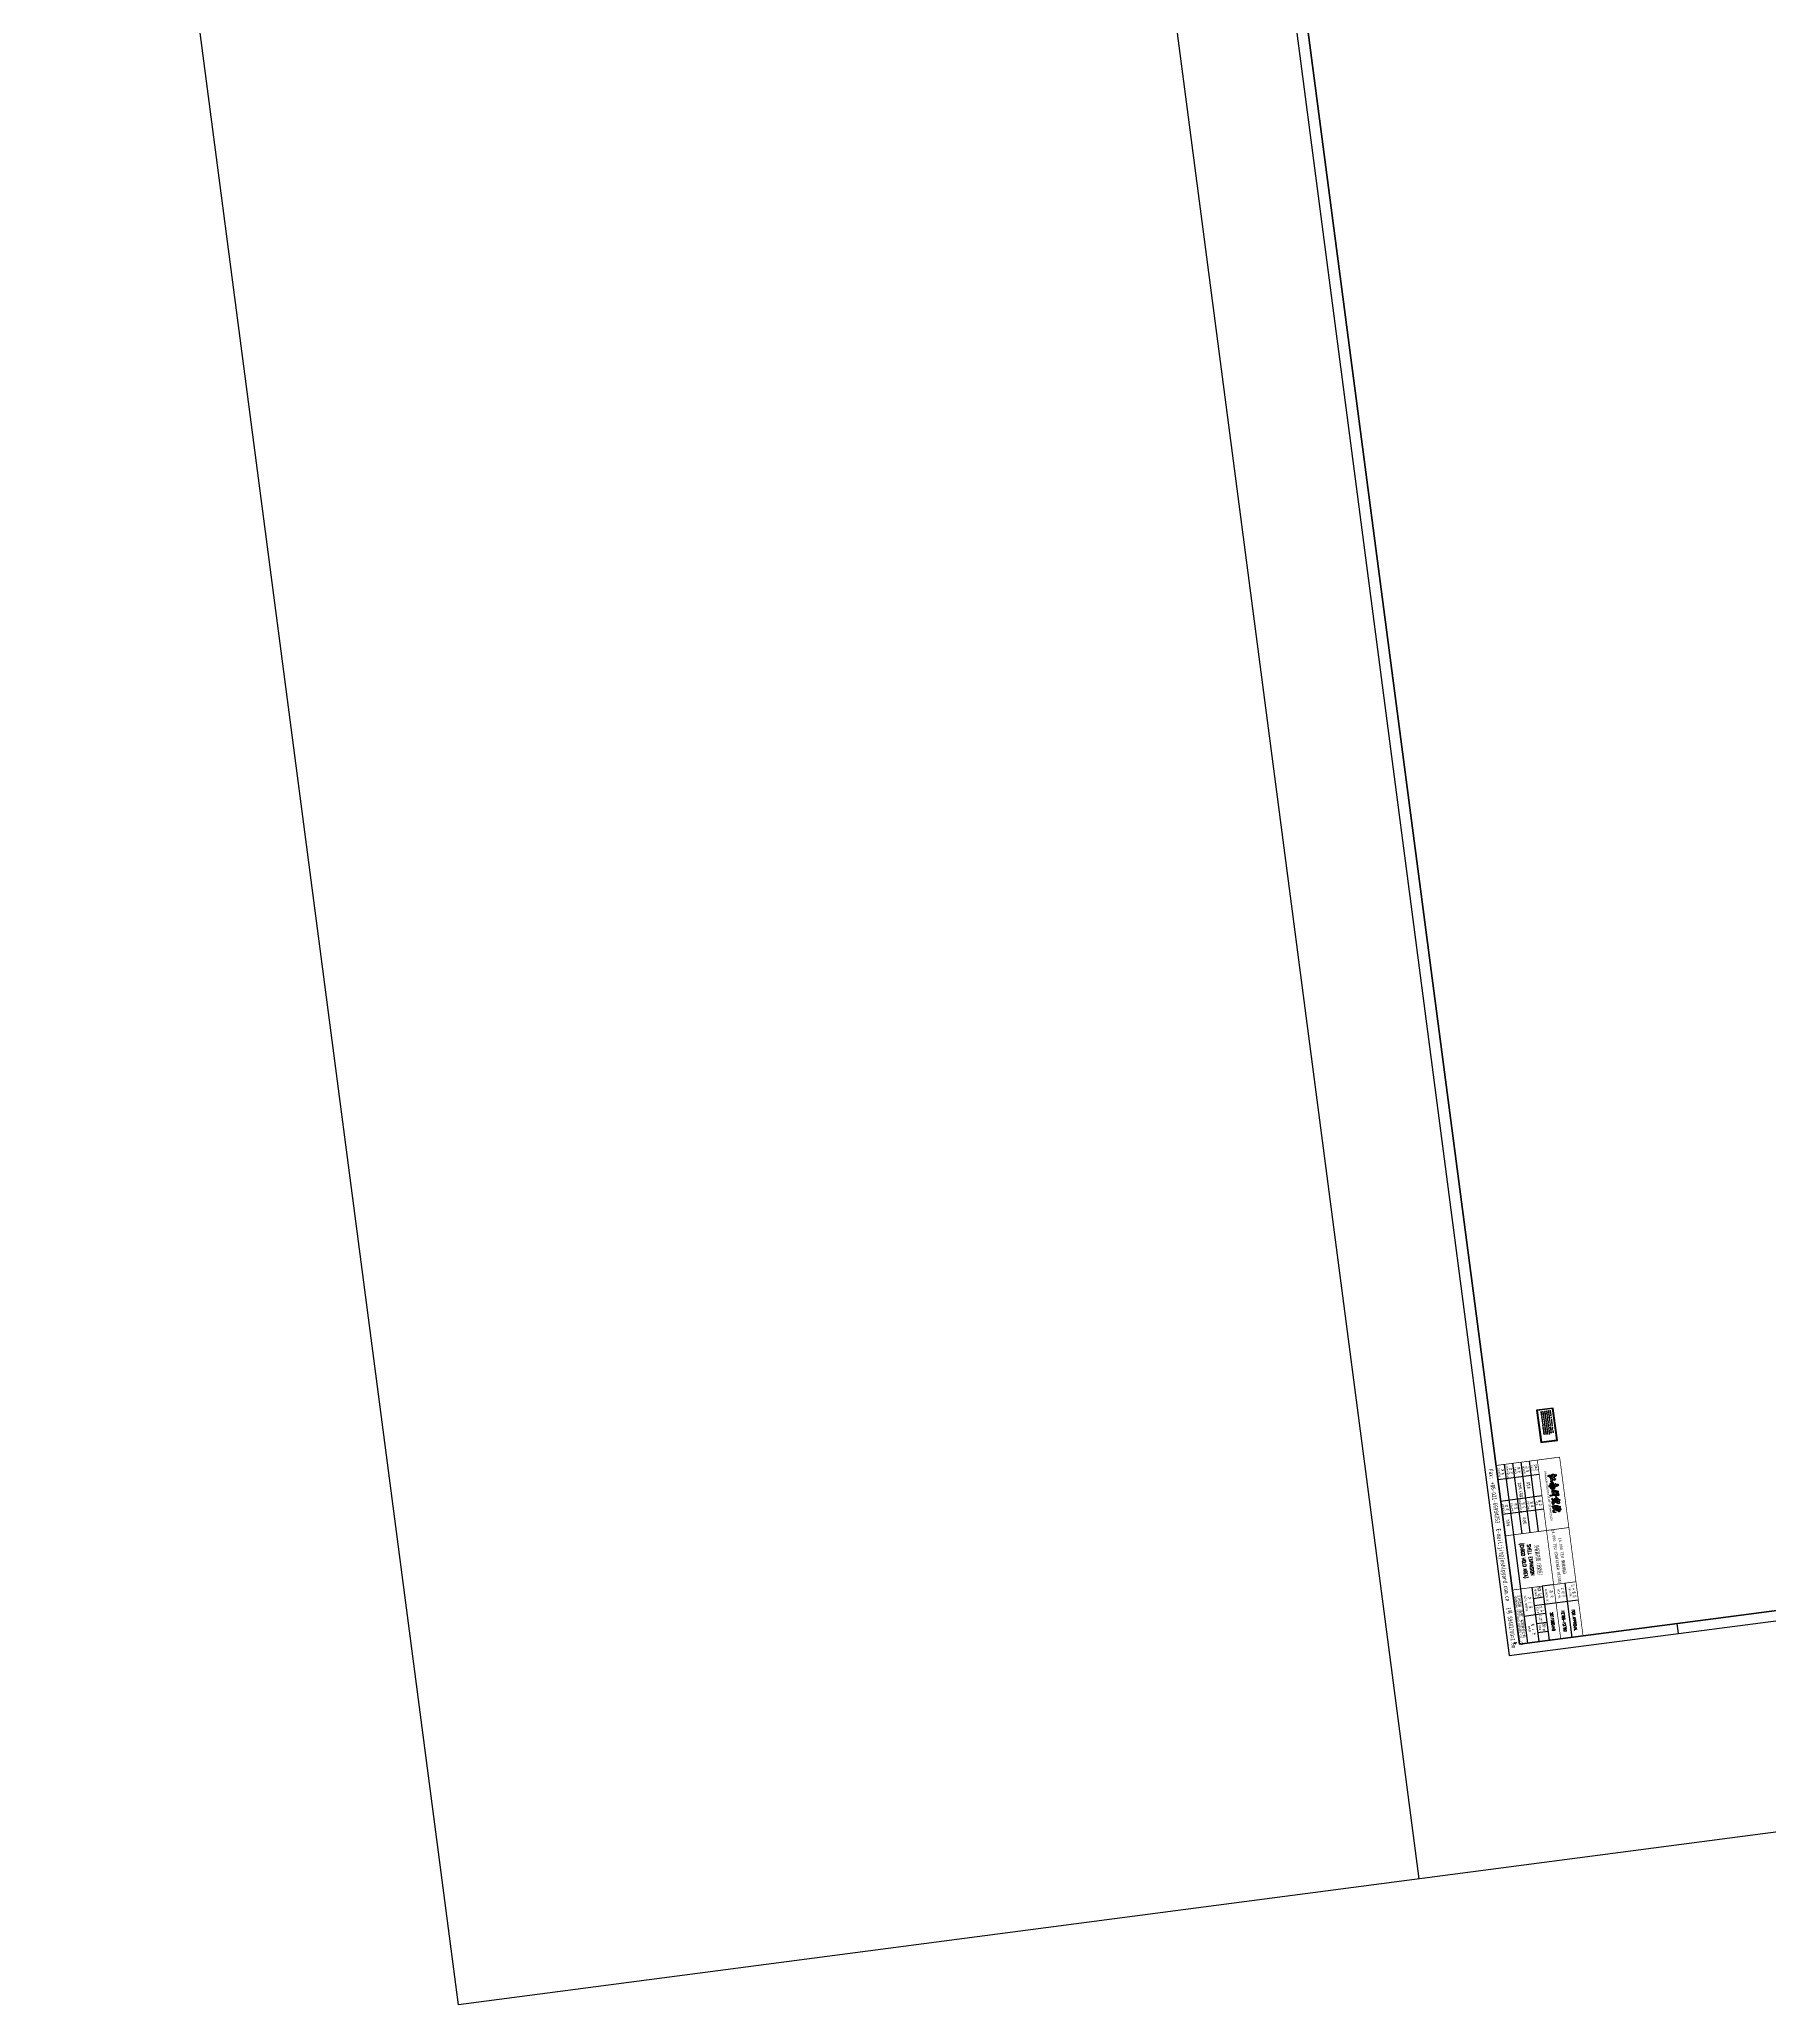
# Model space of a CAD drawing. Header units: millimetres. Extents: x -14906165 to 53546503, y 133836 to 58622790.
# Drawn here: x -13793978 to -2717142, y 21179560 to 33754689 of the extents above; entities that cross this region are included whole.
import ezdxf
from ezdxf.enums import TextEntityAlignment as Align

# ---------------------------------------------------------------- set-up
doc = ezdxf.new("R2010")
doc.units = ezdxf.units.MM
doc.header["$LTSCALE"] = 100
doc.linetypes.add('JNRD_Dash', pattern=[5.25, 4.2, -1.05])
doc.layers.add('Text', color=7, linetype='Continuous')
doc.layers.add('粗线层', color=7, linetype='Continuous', lineweight=35)
doc.layers.add('细线层', color=7, linetype='Continuous', lineweight=25)
doc.styles.add('ASHLEY', font='', dxfattribs={"width": 0.75})
doc.styles.add('COMPLEX', font='complex')
doc.styles.add('JNRD_CH', font='')
doc.styles.add('JNRD_E1', font='romans.shx', dxfattribs={"width": 0.8})
doc.styles.add('JNRD_E2', font='romand.shx', dxfattribs={"width": 0.8})
doc.styles.get("Standard").update_dxf_attribs({"font": ''})
doc.styles.add('样式 2', font='')
doc.styles.add('样式88', font='calibri.ttf')
doc.styles.add('样式89', font='', dxfattribs={"width": 0.8})
doc.styles.get('ASHLEY').set_extended_font_data('SimSun')
doc.styles.get('JNRD_CH').set_extended_font_data('FangSong_GB2312')
doc.styles.get('Standard').set_extended_font_data('SimSun')
doc.styles.get('样式 2').set_extended_font_data('SimSun')
doc.styles.get('样式89').set_extended_font_data('SimSun')

# ---------------------------------------------------------------- blocks, each defined once
blk = doc.blocks.new('Z$W@#67C734B2')
at = {"layer": '细线层'}
for points in [[(16.2, 12.7), (16.2, 12.7), (16.3, 12.7), (16.3, 12.6), (16.4, 12.6), (16.4, 12.4), (16.5, 12.2), (16.6, 12), (16.8, 11.9), (16.9, 11.7), (17.1, 11.6), (17.2, 11.5), (17.2, 11.4), (17.3, 11.3), (17.4, 11.2), (17.4, 10.9), (17.4, 10.7), (17.4, 10.5), (17.4, 10.3), (17.2, 10), (17, 9.5), (16.8, 9.2), (16.7, 9), (16.7, 8.9), (16.8, 8.8), (16.8, 8.7), (16.9, 8.6), (16.9, 8.7), (17, 8.7), (17.2, 8.9), (17.3, 9.2), (17.6, 9.6), (17.8, 10.1), (18, 10.6), (18.1, 10.9), (18.2, 11.1), (18.3, 11.2), (18.3, 11.2), (18.4, 11.2), (18.4, 11.2), (18.5, 11.1), (18.5, 11), (18.6, 10.9), (18.5, 10.7), (18.4, 10.4), (18.4, 10.2), (18.4, 10.1), (18.4, 10.1), (19.1, 10.1), (19.3, 10.2), (19.5, 10.3), (19.8, 10.8), (20, 11.2), (20.2, 11.4), (20.2, 11.5), (19.9, 11.7), (19.5, 11.8), (19.1, 12), (18.8, 12.1), (18.7, 12.2), (18.7, 12.3), (18.7, 12.5), (18.8, 12.6), (18.9, 12.7), (19.6, 12.7), (20.1, 12.8), (20.3, 12.9), (20.4, 12.9), (20.4, 13), (20.7, 13.2), (20.9, 13.4), (21, 13.5), (21.2, 13.5), (21.4, 13.4), (21.7, 13.3), (21.9, 13.1), (22.2, 12.8), (22.3, 12.7), (22.3, 12.6), (22.3, 12.5), (22.2, 12.3), (22.1, 12.2), (22, 12.2), (21.8, 11.9), (21.3, 11.3), (20.9, 10.7), (20.9, 10.6), (20.9, 10.4), (21.4, 10.5), (22, 10.5), (22.2, 10.8), (22.3, 10.8), (22.5, 10.8), (22.6, 10.8), (22.9, 10.6), (23.2, 10.4), (23.4, 10.2), (23.6, 10), (23.6, 9.9), (23.6, 9.6), (23.6, 9.4), (23.4, 9.3), (23.3, 9.2), (23.2, 9.2), (23, 9.2), (22.7, 9.3), (22.2, 9.6), (21.9, 9.7), (20.5, 9.6), (19.9, 9.5), (19.4, 9.2), (19.1, 9), (19, 9), (18.7, 9.1), (18.5, 9.2), (18.2, 9.6), (18.2, 9.6), (18.1, 9.2), (18.1, 8.9), (18, 8.4), (17.8, 8), (17.7, 7.6), (17.6, 7.5), (17.4, 7.4), (17.3, 7.4), (17, 7.4), (16.9, 7.5), (16.7, 7.7), (16.6, 7.9), (16.4, 8.2), (16.4, 8.5), (16.4, 8.8), (16.4, 9.1), (16.5, 9.3), (16.6, 10.3), (16.6, 10.6), (16.3, 10.9), (16.1, 11.1), (15.9, 11.3), (15.9, 11.4), (15.9, 11.7), (15.9, 12), (16, 12.3), (16, 12.6), (16.1, 12.7), (16.1, 12.7), (16.2, 12.7)], [(17.2, 13.8), (16.7, 14.4), (16.6, 14.5), (16.6, 14.6), (16.6, 14.7), (16.7, 14.7), (17, 14.7), (17.7, 14.6), (18.1, 14.5), (18.3, 14.3), (18.5, 14.2), (18.6, 14), (18.7, 13.8), (18.7, 13.6), (18.7, 13.5), (18.7, 13.4), (18.6, 13.2), (18.5, 13.1), (18.3, 13), (18.2, 13), (18.1, 13), (17.6, 13), (17.2, 13.1), (17.1, 13.1), (17.1, 13.1), (16.7, 12.9), (16.6, 12.8), (16.5, 12.8), (16.5, 12.8), (16.4, 12.9), (16.4, 12.9), (16.4, 13), (16.6, 13.2), (16.9, 13.6), (17.2, 13.8), (17.2, 13.8)], [(28, 15), (27.7, 15.3), (27.7, 15.5), (27.6, 15.6), (27.5, 15.6), (27.4, 15.7), (27.3, 15.7), (27.2, 15.6), (27.1, 15.5), (26.9, 15.3), (26.8, 15.1), (26.8, 14.9), (26.7, 14.8), (26.7, 14.5), (26.7, 14.3), (26.7, 13.7), (26.7, 13.6), (26.4, 13.4), (26.2, 13.3), (26, 13.2), (25.9, 13.2), (25.8, 13.1), (25.8, 12.9), (25.9, 12.8), (26.1, 12.6), (26.2, 12.6), (26.6, 12.6), (26.6, 12.6), (26.6, 12.3), (26.6, 12.1), (26.5, 12), (26.4, 11.8), (26.1, 11.6), (25.9, 11.5), (25.6, 11.5), (25.2, 11.4), (24.9, 11.4), (24.7, 11.3), (24.5, 11.2), (24.4, 11), (24.4, 10.9), (24.4, 10.6), (24.4, 10.2), (24.5, 9.9), (24.7, 9.3), (24.9, 8.9), (25.1, 8.5), (25.2, 8.3), (25.3, 8.2), (25.4, 8.2), (25.6, 8.2), (25.8, 8.2), (25.9, 8.3), (26.1, 8.4), (26.1, 8.5), (26.1, 8.5), (26, 8.7), (26, 8.8), (25.9, 9), (25.7, 9.3), (25.6, 9.4), (25.6, 9.6), (25.7, 9.7), (25.7, 9.8), (25.7, 10), (25.7, 10.1), (25.8, 10.2), (25.8, 10.2), (25.9, 10.1), (25.9, 10), (26, 9.9), (26, 9.9), (26.1, 9.9), (26.1, 9.9), (26.2, 10), (26.2, 10), (26.4, 10), (26.5, 10.1), (26.8, 10.2), (26.8, 10.2), (26.9, 10.2), (26.9, 10.1), (27, 9.9), (27, 9.9), (26.9, 9.8), (26.8, 9.7), (26.5, 9.6), (26.3, 9.5), (26.3, 9.5), (26.3, 9.6), (26.2, 9.6), (26, 9.6), (25.9, 9.5), (25.9, 9.2), (25.9, 9.1), (26.1, 9), (26.2, 9), (26.5, 9), (26.7, 9.1), (26.8, 9.2), (27, 9.2), (27, 8.6)], [(25.3, 9.8), (25.2, 10), (25.1, 10.2), (25, 10.7), (24.9, 10.8), (24.9, 11), (25.1, 11.2), (25.3, 11.3), (25.6, 11.3), (25.8, 11.3), (25.9, 11.3), (26, 11.3), (26.1, 11.3), (26.1, 11.3), (26.2, 11.3), (26.2, 11.2), (26.2, 11.2), (26.2, 11.2), (26.3, 11.1), (26.3, 11.1), (26.3, 11.1), (26.4, 11.1), (26.5, 11), (26.4, 10.9), (26.4, 10.8), (26.4, 10.8), (26.4, 10.7), (26.4, 10.7), (26.4, 10.7), (26.5, 10.7), (26.5, 10.6), (26.4, 10.5), (26.2, 10.4), (26.1, 10.4), (26, 10.3), (26, 10.3), (25.8, 10.3), (25.8, 10.3), (25.8, 10.4), (25.9, 10.5), (25.9, 10.6), (25.9, 10.7), (25.8, 10.7), (25.8, 10.6), (25.7, 10.3), (25.6, 10.2), (25.6, 10.1), (25.5, 10), (25.4, 9.9), (25.3, 9.9), (25.3, 9.8)], [(26.7, 11.3), (27.2, 11.5), (27.4, 11.5), (27.5, 11.5), (27.6, 11.6), (27.7, 11.5), (27.6, 11.5), (27.5, 11.4), (27.2, 11.2), (27, 11), (26.9, 10.9), (26.8, 10.9), (26.8, 10.9), (26.7, 11), (26.7, 11.1), (26.7, 11.2), (26.7, 11.2), (26.7, 11.3)], [(27, 8.6), (27, 8), (27, 7.4), (27, 7.2), (27, 7.1), (27.2, 7), (27.3, 7), (27.4, 7), (27.5, 7), (27.6, 7), (27.6, 7.3), (27.6, 7.5), (27.6, 9.3), (27.6, 9.3), (27.6, 9.4), (27.7, 9.5), (27.7, 9.5), (27.8, 9.4), (27.8, 9.3), (27.9, 9.1), (28.1, 8.7), (28.2, 8.5), (28.3, 8.4), (28.5, 8.2), (28.7, 8.1), (29, 8), (29.3, 8.1), (29.5, 8.2), (29.8, 8.5), (29.9, 8.9), (30, 9.1), (30.1, 9.4), (30.2, 9.8), (30.3, 10.4), (30.4, 10.9), (30.4, 11.1), (30.3, 11.5), (30.2, 11.8), (30, 12), (29.8, 12.2), (29.5, 12.3), (29.2, 12.3), (28.8, 12.3), (28.4, 12.3), (27.9, 12.2), (27.6, 12.1), (27.5, 12.1), (27.4, 12), (27.4, 12.1), (27.4, 12.1), (27.5, 12.2), (27.5, 12.5), (27.5, 12.6), (27.5, 12.7), (27.6, 12.7), (28.1, 13), (28.3, 13), (28.3, 13.1), (28.4, 13.2), (28.4, 13.4), (28.4, 13.5), (28.3, 13.6), (28.1, 13.6), (28, 13.7), (28, 13.8), (28, 14.4), (28, 14.8), (28, 14.8), (28, 15)], [(27.5, 15.3), (27.8, 14.9), (27.9, 14.8), (27.9, 14.8), (27.9, 14.7), (27.8, 14.5), (27.7, 14.2), (27.6, 14), (27.5, 13.9), (27.5, 13.9), (27.5, 13.9), (27.4, 14.1), (27.4, 14.3), (27.3, 14.6), (27.3, 14.8), (27.3, 15), (27.4, 15.1), (27.4, 15.2), (27.4, 15.3), (27.5, 15.3)], [(28, 10.5), (28.2, 10.3), (28.2, 10.2), (27.9, 10.2), (27.8, 10.1), (27.8, 10.1), (27.7, 10.2), (27.7, 10.1), (27.7, 10.1), (27.6, 10.1), (27.6, 10.1), (27.6, 10.2), (27.8, 10.4), (28, 10.4), (28, 10.5), (28, 10.5)], [(28.1, 11.1), (28.2, 11.1), (28.3, 11.1), (28.4, 11.1), (28.5, 11.2), (28.6, 11.2), (28.8, 11.1), (28.8, 11), (28.8, 10.9), (28.6, 10.7), (28.5, 10.7), (28.4, 10.6), (28.2, 10.5), (28.3, 10.3), (28.3, 10.3), (28.6, 10.4), (28.7, 10.4), (28.8, 10.3), (28.8, 10.2), (28.8, 10), (28.8, 9.9), (28.7, 9.8), (28.6, 9.8), (28.3, 9.7), (28.2, 9.7), (28.1, 9.6), (28.1, 9.5), (28.3, 9.3), (28.4, 9.2), (28.5, 9.1), (28.7, 9.1), (28.8, 9.1), (28.9, 9.1), (29, 9.3), (29.1, 9.5), (29.2, 9.9), (29.2, 10.3), (29.3, 10.9), (29.4, 11.3), (29.4, 11.5), (29.2, 11.6), (28.8, 11.7), (28.6, 11.7), (28.5, 11.7), (28.4, 11.6), (28.3, 11.5), (28.2, 11.3), (28.2, 11.2), (28.1, 11.1)], [(33.4, 13.7), (33.3, 13.9), (33.2, 14), (33.2, 14.1), (33.3, 14.2), (33.4, 14.4), (33.6, 14.6), (33.8, 14.6), (34, 14.6), (34.2, 14.5), (34.4, 14.4), (34.5, 14.3), (34.6, 14), (34.7, 13.8), (34.7, 13.6), (34.7, 13.5), (34.6, 13.3), (34.5, 13.2), (34.4, 13.2), (34.3, 13.3), (34, 13.5), (33.8, 13.6), (33.8, 13.6), (33.7, 13.6), (33.6, 13.6), (33.5, 13.4), (33.3, 13), (33.2, 12.9), (33.3, 12.7), (33.3, 12.4), (33.3, 12.2), (33.2, 12.1), (33.2, 12), (33.2, 12), (33.3, 12), (33.6, 12.2), (33.8, 12.2), (34.2, 12.3), (34.4, 12.2), (34.7, 12.2), (34.8, 12), (34.9, 11.9), (35, 11.9), (35.1, 12.1), (35.2, 12.3), (35.3, 12.5), (35.3, 12.6), (35.7, 12.9), (35.8, 13), (35.9, 13.3), (36.1, 13.5), (36.1, 13.6), (36.1, 13.6), (36.1, 13.6), (35.9, 13.6), (35.8, 13.6), (35.6, 13.7), (35.4, 13.7), (35.2, 13.8), (35.1, 13.9), (35.1, 14), (35.1, 14), (35.2, 14.1), (35.3, 14.3), (35.5, 14.4), (35.8, 14.4), (36.2, 14.5), (36.5, 14.6), (36.9, 14.6), (37.3, 14.6), (37.5, 14.6), (37.7, 14.6), (37.8, 14.5), (37.9, 14.3), (37.9, 14.2), (38, 14.1), (38, 14), (37.9, 13.9), (37.8, 13.8), (37.7, 13.7), (37.6, 13.6), (37.5, 13.6), (37.5, 13.6), (37.3, 13.6), (37.2, 13.6), (37, 13.6), (36.8, 13.6), (36.6, 13.6), (36.4, 13.5), (36.2, 13.3), (36, 13.2), (36, 13.1), (36, 13), (36, 13), (36.2, 13), (36.4, 12.9), (36.6, 12.8), (36.6, 12.8), (36.7, 12.9), (36.8, 13.1), (36.8, 13.3), (36.8, 13.5), (36.9, 13.5), (37.1, 13.3), (37.3, 13.1), (37.3, 13), (37.3, 12.7), (37.3, 12.6), (37.4, 12.4), (37.5, 12.4), (37.8, 12.4), (37.9, 12.4), (38, 12.5), (38, 12.6), (38.1, 12.6), (38.2, 12.5), (38.3, 12.4), (38.5, 12.3), (38.5, 12.2), (38.5, 12.1), (38.5, 12.1), (38.3, 11.9), (38.2, 11.7), (38.2, 11.7), (38, 11.7), (37.8, 11.6), (37.5, 11.6), (37.4, 11.5), (37.4, 9.2), (37.3, 8.4), (37.3, 7.9), (37.2, 7.6), (37.2, 7.3), (37.2, 7.3), (37.1, 7.9), (37.1, 7.2), (37, 7.1), (37, 7.1), (36.9, 7.7), (36.9, 7.7), (36.9, 7.1), (36.9, 6.9), (36.8, 6.9), (36.8, 6.9), (36.7, 7.1), (36.7, 7.4), (36.7, 7.8), (36.6, 8.2), (36.6, 8.8), (36.6, 11.1), (36.6, 11.3), (36.6, 11.3), (36.1, 11.1), (35.9, 11), (35.9, 10.8), (35.9, 10.2), (36.1, 10.2), (36.1, 10.1), (36, 9.8), (36, 9.7), (36, 9.5), (36, 9.5), (35.9, 9.4), (35.8, 9.4), (35.7, 9.4), (35.5, 9.4), (35.5, 9.3), (35.3, 9.3), (35.2, 9.4), (35.1, 9.6), (35.2, 9.7), (35.2, 9.8), (35.2, 10.5), (35.1, 10.7), (35.1, 10.7), (35, 10.6), (34.9, 10.6), (34.8, 10.6), (34.6, 10.8), (34.5, 10.8), (34.2, 10.7), (34.2, 10.7), (34.2, 10.6), (34.3, 10.3), (34.4, 10.2), (34.4, 10.1), (33.9, 9.7), (33.8, 9.6), (33.8, 9.6), (33.7, 9.6), (33.6, 9.6), (33.5, 9.5), (33.5, 9.4), (33.6, 9.2), (33.6, 9.1), (33.5, 8.9), (33.3, 8.8), (33.2, 8.8), (33, 9), (32.8, 9.2), (32.8, 9.3), (32.7, 9.6), (32.7, 9.9), (32.6, 10.4), (32.6, 10.6), (32.6, 10.6), (32.6, 10.6), (32.5, 10.4), (32.4, 10.1), (32.3, 9.9), (32.2, 9.9), (32.2, 9.7), (32.1, 9.6), (31.9, 9.4), (31.7, 9.4), (31.5, 9.5), (31.5, 9.5), (31.4, 9.4), (31.3, 9.4), (31.1, 9.6), (31.3, 9.8), (31.5, 10.1), (31.6, 10.4), (31.8, 11), (32.1, 11.6), (32.3, 12.1), (32.6, 12.6), (32.8, 12.9), (32.9, 13.1), (33.2, 13.3), (33.3, 13.4), (33.4, 13.6), (33.4, 13.7)], [(33.2, 11), (33.4, 11.2), (33.5, 11.3), (33.6, 11.3), (33.7, 11.3), (33.8, 11.4), (33.8, 11.3), (33.6, 11.1), (33.5, 10.9), (33.3, 10.7), (33.3, 10.7), (33.2, 10.7), (33.1, 10.7), (33.1, 10.9), (33.2, 11)], [(36, 12.5), (36.1, 12.7), (36.3, 12.7), (36.4, 12.7), (36.7, 12.6), (36.7, 12.5), (36.7, 12.3), (36.6, 12.1), (36.5, 12.1), (36.4, 12), (36.2, 12), (35.9, 12), (35.9, 12), (35.9, 12.3), (36, 12.5)], [(42.4, 13.3), (42.4, 13.4), (42.2, 13.4), (41.8, 13.3), (41.6, 13.3), (41.4, 13.3), (41.2, 13.3), (41.1, 13.2), (41, 13.1), (40.8, 12.9), (40.7, 12.8), (40.6, 12.6), (40.6, 12.2), (40.6, 12), (40.7, 11.8), (40.7, 11.6), (40.8, 11.5), (40.7, 11.5), (40.7, 11.4), (40.6, 11.3), (40.4, 11.1), (40.3, 11), (40.2, 11), (40.1, 11.1), (39.9, 11.3), (39.8, 11.6), (39.7, 11.8), (39.6, 11.9), (39.6, 12), (39.7, 12.3), (39.8, 12.7), (39.9, 13), (40.1, 13.2), (40.3, 13.3), (40.6, 13.3), (40.8, 13.4), (41.1, 13.5), (41.3, 13.7), (41.4, 13.7), (41.6, 13.8), (41.7, 13.8)], [(41.6, 10.2), (41.4, 9.8), (41.2, 9.4), (40.8, 8.8), (40.7, 8.6), (40.6, 8.5), (40.5, 8.4), (40.5, 8.5), (40.4, 8.6), (40.3, 8.7), (40.2, 8.8), (40.1, 8.8), (40.1, 8.7), (40.1, 8.6), (40.1, 8.4), (40.3, 8.1), (40.4, 8), (40.4, 7.9), (40.5, 7.8), (40.6, 7.8), (40.7, 7.8), (40.9, 8), (41.2, 8.3), (41.4, 8.6), (41.6, 9), (41.9, 9.5), (42.1, 10), (42.3, 10.2), (42.3, 10.4), (42.4, 10.5), (42.6, 10.5), (42.7, 10.5), (42.7, 10.4), (42.6, 10.3), (42.6, 10.1), (42.6, 9.9), (42.5, 9.6), (42.5, 9.4), (42.5, 9.3), (42.5, 9.1), (42.5, 8.9), (42.6, 8.8), (42.7, 8.5), (42.9, 8.3), (43.1, 8.1), (43.2, 8), (43.4, 7.9), (43.7, 7.9), (44, 7.8), (44.3, 7.8), (44.7, 7.8), (45, 7.9), (45.1, 7.9), (45.3, 8), (45.4, 8.1), (45.5, 8.2), (45.6, 8.3)], [(45.6, 8.3), (45.6, 8.5), (45.6, 8.8), (45.6, 9), (45.5, 9.4), (45.4, 9.6), (45.3, 9.8), (45.2, 9.8), (45.2, 9.8), (45.1, 9.7), (45.2, 9.6), (45.2, 9.4), (45.1, 9.2), (45.1, 8.9), (45, 8.8), (44.8, 8.6), (44.6, 8.6), (44.5, 8.6), (44.1, 8.6), (43.8, 8.6), (43.5, 8.7), (43.4, 8.7), (43.3, 8.8), (43.3, 9.1), (43.4, 9.5), (43.4, 9.8), (43.4, 10), (43.5, 10.3), (43.7, 10.6), (43.9, 10.7), (44, 10.9), (44, 11), (43.9, 11.2), (43.8, 11.3), (43.5, 11.4), (43.3, 11.4), (43.1, 11.3), (42.9, 11.3), (42.8, 11.2), (42.7, 11.2), (42.6, 11.3), (42.7, 11.3), (42.8, 11.7), (43, 12), (43.1, 12.1), (43.3, 12.1), (43.6, 12), (43.7, 11.9), (43.9, 11.9), (44.2, 11.8), (44.5, 11.8), (44.7, 11.8), (44.8, 11.8), (44.9, 12.1), (44.9, 12.3), (44.9, 12.3), (44.9, 12.5), (44.8, 12.5), (44.6, 12.6), (44.4, 12.6), (44.3, 12.5), (44.1, 12.5), (44, 12.5), (43.7, 12.6), (43.4, 12.7), (43.2, 12.8), (43, 12.9), (43, 12.9), (42.8, 12.9), (42.8, 12.9), (42.6, 12.7), (42.5, 12.5), (42.3, 12.2), (42.2, 11.9), (42.1, 11.8), (42.2, 11.7), (42.1, 11.5), (42.1, 11.2), (42, 11.1), (41.8, 10.9), (41.2, 10.7), (40.9, 10.6), (40.8, 10.5), (40.7, 10.5), (40.6, 10.6), (40.6, 10.6), (40.6, 10.4), (40.6, 10.2), (40.7, 10.1), (40.9, 10), (41, 10), (41.2, 10.1), (41.4, 10.2), (41.5, 10.2), (41.6, 10.2)], [(41.2, 11), (41, 11), (41, 11), (40.9, 11.3), (40.9, 11.5), (41, 11.8), (41.1, 12.1), (41.3, 12.3), (41.5, 12.5), (41.8, 12.6), (41.8, 12.6), (41.7, 12.4), (41.7, 12.3), (41.6, 12.1), (41.6, 12), (41.6, 11.9), (41.7, 11.9), (41.8, 12), (41.9, 12), (42, 12), (42, 12), (41.9, 11.9), (41.8, 11.7), (41.7, 11.5), (41.7, 11.2), (41.6, 11.1), (41.6, 11.1), (41.5, 11.2), (41.4, 11.1), (41.3, 11), (41.3, 11), (41.2, 11), (41.2, 11)], [(41.7, 13.8), (42, 14), (42, 14), (42, 14.1), (41.9, 14.2), (41.9, 14.6), (41.9, 14.7), (41.9, 14.8), (41.9, 15), (42.2, 15), (42.6, 14.8), (43.1, 14.7), (43.3, 14.5), (43.5, 14.3), (43.6, 14.2), (43.6, 14.2), (44.1, 14.3), (44.4, 14.3), (44.8, 14.3), (45.1, 14.3), (45.5, 14.2), (45.7, 13.9), (45.8, 13.7), (45.9, 13.4), (45.9, 13.2), (45.8, 13.1), (45.7, 13), (45.7, 13), (45.5, 13), (45.4, 12.9), (45.2, 12.9), (44.8, 13), (43.8, 13.1), (43, 13.1), (42.7, 13), (42.7, 13), (42.9, 13.1), (43.4, 13.2), (44, 13.4), (44.3, 13.5), (44.4, 13.5), (44.4, 13.6), (43.8, 13.6), (43.6, 13.6), (43.3, 13.5), (43.1, 13.3), (42.9, 13.3), (42.6, 13.3), (42.4, 13.3)], [(43.2, 12.4), (43.7, 12.4), (43.8, 12.4), (43.8, 12.5), (43.5, 12.6), (43.3, 12.7), (43.2, 12.7), (43.1, 12.6), (43.1, 12.5), (43.2, 12.4)], [(52.6, 11), (52.5, 10.9), (52.3, 10.9), (52.1, 10.8), (52, 10.6), (51.9, 10.5), (51.8, 10.1), (51.8, 9.5), (51.8, 9.1), (51.7, 9), (51.7, 8.9), (51.8, 8.7), (52.1, 8.6), (52.3, 8.6), (52.6, 8.6), (52.8, 8.6), (53.1, 8.7), (53.4, 8.7), (53.5, 8.8), (53.6, 8.9), (53.7, 9.2), (53.8, 9.6), (53.8, 9.7), (53.8, 9.8), (53.9, 9.9), (54, 9.9), (54, 10), (54.1, 10.1), (54.1, 10.3), (54.1, 10.3), (54.2, 10.2), (54.3, 10), (54.3, 9.9), (54.3, 9.9), (54.3, 9.7), (54.3, 9.4), (54.2, 8.9), (54.1, 8.6), (54, 8.4), (53.9, 8.2), (53.6, 8), (53.4, 7.9), (53.1, 7.9), (52.6, 7.9), (52.2, 8), (51.8, 8), (51.6, 8.1), (51.4, 8.4), (51.3, 8.6), (51.2, 8.9), (51.1, 9.2), (51.2, 9.5), (51.3, 10), (51.4, 10.2), (51.4, 10.4), (51.4, 10.5), (51.4, 10.5), (51.3, 10.4), (51, 10.1), (50.8, 9.8), (50.6, 9.5), (50.3, 9), (50.1, 8.6), (49.9, 8.3), (49.7, 8.1), (49.5, 8.1), (49.4, 8), (49.3, 8), (49.2, 8.1), (49.1, 8.4), (49.1, 8.5), (49.1, 8.7), (49.2, 9), (49.3, 9.2), (49.3, 9.2), (49.3, 9), (49.4, 8.9), (49.4, 8.7), (49.4, 8.7), (49.5, 8.7), (49.7, 9), (50, 9.5), (50.2, 9.9), (50.3, 10), (50.4, 10.1), (50.4, 10.1), (50.3, 10.1), (50.2, 10.1), (50.1, 10.1), (49.7, 10.1), (49.6, 10.1), (49.6, 10.2), (49.5, 10.4), (49.6, 10.5), (49.6, 10.6), (49.8, 10.8), (50, 10.9), (50.3, 11.1), (50.6, 11.3), (50.8, 11.4), (50.9, 11.4), (50.9, 11.5), (50.9, 11.5), (50.8, 11.6), (50.7, 11.7), (50.6, 11.8), (50.6, 11.9), (50.6, 12), (50.6, 12.2), (50.5, 12.2), (50.5, 12.3), (50.5, 12.3), (50.6, 12.4), (50.7, 12.4), (50.7, 12.3), (50.8, 12.3), (50.8, 12.3), (50.8, 12.4), (51, 12.5), (51.2, 12.6), (51.5, 12.6), (51.6, 12.6), (51.7, 12.7), (51.8, 12.8), (51.9, 12.8), (52.1, 13), (52.3, 13), (52.4, 13.1), (52.5, 13.1), (52.5, 13.2), (52.5, 13.2), (52.5, 13.3), (52.4, 13.2), (52.2, 13.2), (52, 13.1), (51.9, 13.1), (51.7, 13), (51.5, 13), (51.3, 12.9), (51, 12.9), (50.7, 12.8), (50.6, 12.6), (50.4, 12.4), (50.3, 12.1), (50.3, 12), (50.3, 11.8), (50.3, 11.4), (50.3, 11.3), (50.2, 11.2), (50.1, 11.2), (50, 11.2), (49.9, 11.2), (49.8, 11.3), (49.5, 11.6), (49.5, 11.6), (49.5, 11.5), (49.6, 11.4), (49.6, 11.1), (49.6, 10.9), (49.5, 10.7), (49.3, 10.5), (49.2, 10.4), (49.1, 10.4), (48.9, 10.5), (48.8, 10.7), (48.6, 11), (48.4, 11.3), (48.3, 11.4), (48.3, 11.5), (48.4, 11.7), (48.4, 11.9), (48.4, 11.9), (48.4, 12.1), (48.3, 12.2), (48.2, 12.2), (48.2, 12), (48.2, 11.6), (48.2, 11.3), (48.2, 11.1), (48.2, 10.2), (48.1, 9.8), (48.1, 9.4), (48.1, 9.4), (48.1, 9.3), (48.1, 9.3), (48.2, 9.4), (48.3, 9.8), (48.4, 10.3), (48.5, 10.5), (48.5, 10.4), (48.6, 10.4), (48.6, 10.3), (48.5, 9.9), (48.3, 9.4), (48.3, 9.1), (48.2, 8.5), (48.2, 8.1), (48.2, 7.9), (48.2, 7.8), (48.2, 7.7), (48, 7.7), (47.8, 7.7), (47.7, 7.7), (47.5, 7.9), (47.3, 8), (47.3, 8), (47.3, 8.1), (47.4, 8.2), (47.4, 8.6), (47.4, 8.7), (47.4, 8.9), (47.5, 9), (47.5, 9), (47.3, 9.3), (47.3, 9.7), (47.5, 10.7), (47.5, 11.2), (47.6, 11.9), (47.6, 12.1), (47.8, 12.3), (47.9, 12.4), (47.7, 12.3), (47.6, 12.3), (47.6, 12.4), (47.7, 12.5), (47.9, 12.7), (48.1, 12.8), (48.3, 12.9), (48.4, 12.9), (48.5, 12.8), (48.6, 12.8), (48.7, 13), (48.7, 13.1), (48.7, 13.3), (48.9, 13.6), (49, 13.6), (49, 13.7)], [(49, 13.7), (49, 13.8), (48.8, 14), (48.6, 14.2), (48.5, 14.2), (48.5, 14.3), (48.5, 14.4), (48.6, 14.5), (48.8, 14.6), (49, 14.6), (49.1, 14.6), (49.2, 14.6), (49.3, 14.6), (49.4, 14.5), (49.5, 14.4), (49.5, 14.4), (49.6, 14.3), (49.7, 14.3), (49.9, 14.3), (50.1, 14.1), (50.2, 13.9), (50.3, 13.8), (50.3, 13.6), (50.3, 13.4), (50.4, 13.3), (50.4, 13.3), (50.5, 13.3), (50.6, 13.4), (50.9, 13.6), (51.1, 13.8), (51.3, 13.9), (51.4, 14), (51.4, 14), (51.2, 14.1), (51.1, 14.2), (51, 14.2), (51, 14.3), (51, 14.4), (51, 14.5), (51.1, 14.6), (51.3, 14.7), (51.4, 14.7), (51.6, 14.8), (51.7, 14.8), (51.8, 14.8), (52, 14.8), (52.2, 14.7), (52.4, 14.5), (52.5, 14.3), (52.5, 14.2), (52.6, 14), (52.6, 13.9), (52.6, 13.8), (52.5, 13.8), (52.4, 13.7), (52.4, 13.6), (52.5, 13.6), (52.7, 13.7), (52.8, 13.7), (53.3, 13.6), (53.6, 13.6), (53.9, 13.4), (54, 13.3), (54, 13), (54, 12.9), (53.9, 12.7), (53.7, 12.6), (53.5, 12.5), (53.4, 12.5), (53.2, 12.4), (53, 12.2), (52.9, 12.2), (52.9, 12.1), (52.9, 12), (52.8, 11.9), (52.3, 11.9), (51.8, 11.7), (51.6, 11.6), (51.2, 11.4), (50.9, 11.2), (51.3, 11.3), (51.8, 11.5), (52.2, 11.7), (52.3, 11.8), (52.4, 11.8), (52.6, 11.6), (52.7, 11.5), (52.8, 11.2), (52.8, 11.1), (52.6, 11)], [(49.4, 12.7), (49.4, 12.9), (49.4, 13), (49.5, 13.1), (49.5, 13.1), (49.6, 13.1), (49.7, 13.1), (49.9, 12.9), (49.9, 12.9), (49.8, 12.8), (49.7, 12.7), (49.6, 12.6), (49.6, 12.4), (49.5, 12.4), (49.5, 12.5), (49.4, 12.6), (49.4, 12.7), (49.4, 12.7)], [(49.5, 11.8), (49.5, 11.9), (49.5, 11.9), (49.5, 12), (49.6, 11.9), (49.6, 11.8), (49.5, 11.8)]]:
    blk.add_lwpolyline(points, dxfattribs=at)
at = {"layer": '细线层', "style": '样式88'}
blk.add_text('JIANGNAN INSTITUTE OF TECHNOLOGY', height=1.83, dxfattribs=at).set_placement((12, 4.6))
blk = doc.blocks.new('A$C42A0')
for points in [[(-1115, 6742), (-1115, -2310), (19124, -2310), (19124, 6742)], [(-765, 6392), (-765, -1960), (18774, -1960), (18774, 6392)]]:
    blk.add_lwpolyline(points, close=True)
at = {"style": 'COMPLEX'}
for s, p in [('According  to  international  law,  this', (51, 4811)), ('Jiangnan shipyard Co., Ltd.. The drawing', (51, 2811)), ('parties without our written authorisation.', (51, -189)), ('document/drawing  is the  property of', (51, 3811)), ('and contents must not be made public,', (51, 1811)), ('copied or otherwise transmitted to third', (51, 811))]:
    blk.add_text(s, height=500, dxfattribs=at).set_placement(p)
blk = doc.blocks.new('A1-PAGE-1')
at = {"color": 7}
for p, q in [((-374217, -12228), (-374217, -11076)), ((-383664, -16676), (-383664, -13039)), ((-376035, -12067), (-370580, -12067)), ((-374217, -13137), (-374217, -12219)), ((-374217, -14048), (-374217, -13130)), ((-374944, -14966), (-374944, -14048)), ((-373308, -14939), (-373308, -14048)), ((-373308, -15948), (-373308, -14939)), ((-381490, -15948), (-370580, -15948))]:
    blk.add_line(p, q, dxfattribs=at)
for p, q in [((-370580, -11221), (-370580, -16676)), ((-387166, -16676), (-387166, -13039)), ((-384998, -16676), (-384998, -13039)), ((-376035, -13130), (-376035, -14048)), ((-388580, -13766), (-381490, -13766)), ((-388580, -14494), (-381490, -14494)), ((-388580, -15221), (-381490, -15221)), ((-376035, -14048), (-374944, -14048)), ((-376035, -14048), (-370580, -14048)), ((-376035, -14966), (-370580, -14966)), ((-374217, -14966), (-374217, -14048)), ((-372399, -14966), (-372399, -14048)), ((-371490, -14966), (-371490, -14048)), ((-388580, -15948), (-381490, -15948)), ((-388580, -16676), (-370580, -16676))]:
    blk.add_line(p, q)
at = {"const_width": 60}
for points in [[(-370580, -11076), (-388580, -11076)], [(-388580, -16676), (-388580, -11076)], [(-381490, -16676), (-381490, -11076)], [(-376035, -16676), (-376035, -15088), (-376035, -14023), (-376035, -11076)], [(-388580, -13039), (-370580, -13039)]]:
    blk.add_lwpolyline(points, dxfattribs=at)
at = {"layer": '粗线层', "color": 7, "linetype": 'Continuous'}
for p, q in [((-370580, -16676), (-370580, 40724)), ((-637080, -16676), (-370580, -16676))]:
    blk.add_line(p, q, dxfattribs=at)
at = {"layer": '细线层', "color": 7, "linetype": 'Continuous'}
for p, q in [((-369580, -17676), (-369580, 41724)), ((-370580, -2826), (-369580, -2826)), ((-639580, -17676), (-369580, -17676))]:
    blk.add_line(p, q, dxfattribs=at)
at = {"color": 7, "linetype": 'JNRD_Dash', "ltscale": 100, "xscale": 0.1611120000015944, "yscale": 0.1611120000015944, "zscale": 0.1611120000015944}
blk.add_blockref('A$C42A0', (-393351, -12163), dxfattribs=at)
at = {"xscale": 100, "yscale": 100, "zscale": 100}
blk.add_blockref('Z$W@#67C734B2', (-388580, -13039), dxfattribs=at)
at = {"color": 7, "style": 'JNRD_CH'}
for s, p in [('14,000 TEU 集装箱船', (-378784, -11971)), ('14,000 TEU CONTAINER VESSEL', (-378771, -12505))]:
    blk.add_text(s, height=250, dxfattribs=at).set_placement(p, align=Align.MIDDLE)
at = {"color": 7}
for s, height, style, width, p in [('设 计 阶 段', 250, 'ASHLEY', 0.66, (-375811, -11504)), ('FOR APPROVAL', 250, 'JNRD_E2', 0.7, (-373302, -11773)), ('文件号', 250, 'ASHLEY', 0.66, (-388212, -13406)), ('版 本', 250, 'ASHLEY', 0.66, (-384606, -13413)), ('工 程 号', 250, 'ASHLEY', 0.66, (-375624, -12440)), ('图  号', 250, 'ASHLEY', 0.66, (-375493, -13457)), ('H2789-H2790', 250, 'JNRD_E2', 0.7, (-373353, -12685)), ('20110004HB', 250, 'JNRD_E2', 0.7, (-373323, -13669)), ('会 签', 250, 'ASHLEY', 0.66, (-388152, -15583)), ('校 对', 250, 'ASHLEY', 0.66, (-388128, -14873)), ('设 绘', 250, 'ASHLEY', 0.66, (-388104, -14146)), ('常世伟 王蓓蕾', 250, 'ASHLEY', 0.66, (-386596, -14978)), ('娄慧龙', 250, 'ASHLEY', 0.66, (-386546, -14227)), ('标 检', 250, 'ASHLEY', 0.66, (-384574, -14872)), ('审 定', 250, 'ASHLEY', 0.66, (-384575, -15557)), ('复 审', 250, 'ASHLEY', 0.66, (-384559, -14142)), ('马艳臣', 250, 'ASHLEY', 0.66, (-383093, -14978)), ('  外板展开图（货舱区）', 350, 'ASHLEY', 0.66, (-380553, -14266)), ('重量（kg）', 250, 'ASHLEY', 0.66, (-376014, -14474)), ('共  1  页', 250, 'ASHLEY', 0.66, (-375127, -15416)), ('比 例', 250, 'ASHLEY', 0.66, (-374067, -14494)), ('第  1  页', 250, 'ASHLEY', 0.66, (-372430, -15416)), ('面积', 250, 'ASHLEY', 0.66, (-372353, -14475)), ('审 核', 250, 'ASHLEY', 0.66, (-388152, -16318)), ('批 准', 250, 'ASHLEY', 0.66, (-384569, -16342)), ('刘荣梅', 250, 'ASHLEY', 0.66, (-383093, -16433)), ('江南造船（集团）有限责任公司', 250, 'ASHLEY', 0.876712, (-375471, -16306))]:
    blk.add_text(s, height=height, dxfattribs=dict(at, style=style, width=width)).set_placement(p)
at = {"width": 0.9}
for s, height, p in [('DES.STA.', 170, (-375531, -11789)), ('DRAWING NO.', 170, (-375683, -13840)), ('HULL NO.', 170, (-375531, -12765)), ('WEIGHT', 170, (-375830, -14770)), ('SCALE', 170, (-374049, -14786)), ('AREA', 170, (-372215, -14797)), ('TOTAL SHEETS', 180, (-375343, -15737)), ('SHEET', 180, (-372270, -15732))]:
    blk.add_text(s, height=height, dxfattribs=at).set_placement(p)
for s, p in [('FILE', (-388123, -13661)), ('REV.', (-384509, -13666)), ('DESIGN', (-388157, -14390)), ('CHECK', (-388128, -15126)), ('STANDARDIZE', (-384972, -15115)), ('REVIEW', (-384600, -14389)), ('COUNTERSIGN', (-388488, -15843)), ('EXAMINE', (-388301, -16561)), ('APPROVE', (-384687, -16583)), ('CONFIRM', (-384687, -15855))]:
    blk.add_text(s, height=160).set_placement(p)
at = {"color": 7}
for s, height, style, width, p in [('(CARGO HOLD AREA)', 300, 'JNRD_E2', 0.7, (-378783, -15360)), ('SHELL EXPANSION', 300, 'JNRD_E2', 0.7, (-378783, -14736)), ('1:100', 250, 'ASHLEY', 0.66, (-372873, -14539))]:
    blk.add_text(s, height=height, dxfattribs=dict(at, style=style, width=width)).set_placement(p, align=Align.MIDDLE)
blk.add_text('m', height=250, dxfattribs=at).set_placement((-371793, -14493))
at = {"color": 7, "width": 0.8}
blk.add_text('2', height=150, dxfattribs=at).set_placement((-371617, -14352))
for s, style, width, p in [('        Fax: +86-021-66994753', '样式89', 0.8, (-390400, -17368)), ('E-mail:jit@jnshipyard.com.cn', '样式89', 0.8, (-382305, -17376)), ('1号 594X2700=1.6m', 'ASHLEY', 0.75, (-374370, -17379))]:
    blk.add_text(s, height=400, dxfattribs=dict(style=style, width=width)).set_placement(p)
at = {"style": '样式 2'}
blk.add_text('JIANGNAN SHIPYARD（GROUP）CO.,LTD.', height=190, dxfattribs=at).set_placement((-375474, -16574))
at = {"layer": 'Text', "color": 7, "linetype": 'Continuous', "style": 'JNRD_E1', "width": 0.540358}
blk.add_text('2', height=191, dxfattribs=at).set_placement((-370828, -17103))
blk = doc.blocks.new('绘图要素标准库V1.0 - 0416')
blk.add_line((-671091.9, -28024.8), (-348651.9, -28024.8))
at = {"color": 0}
blk.add_lwpolyline([(-671091.9, 426014.6), (-348651.9, 426014.6), (-348651.9, -112495.2), (-671091.9, -112495.2)], close=True, dxfattribs=at)
blk.add_blockref('A1-PAGE-1', (0, 0))

msp = doc.modelspace()

# ---------------------------------------------------------------- block references
at = {"lineweight": 5, "xscale": 64.06802830554443, "yscale": 73.4024339265743, "zscale": 64.06802830554443, "rotation": 277.4624694947158}
msp.add_blockref('绘图要素标准库V1.0 - 0416', (-22373, 103764), dxfattribs=at)

doc.saveas('drawing.dxf')
